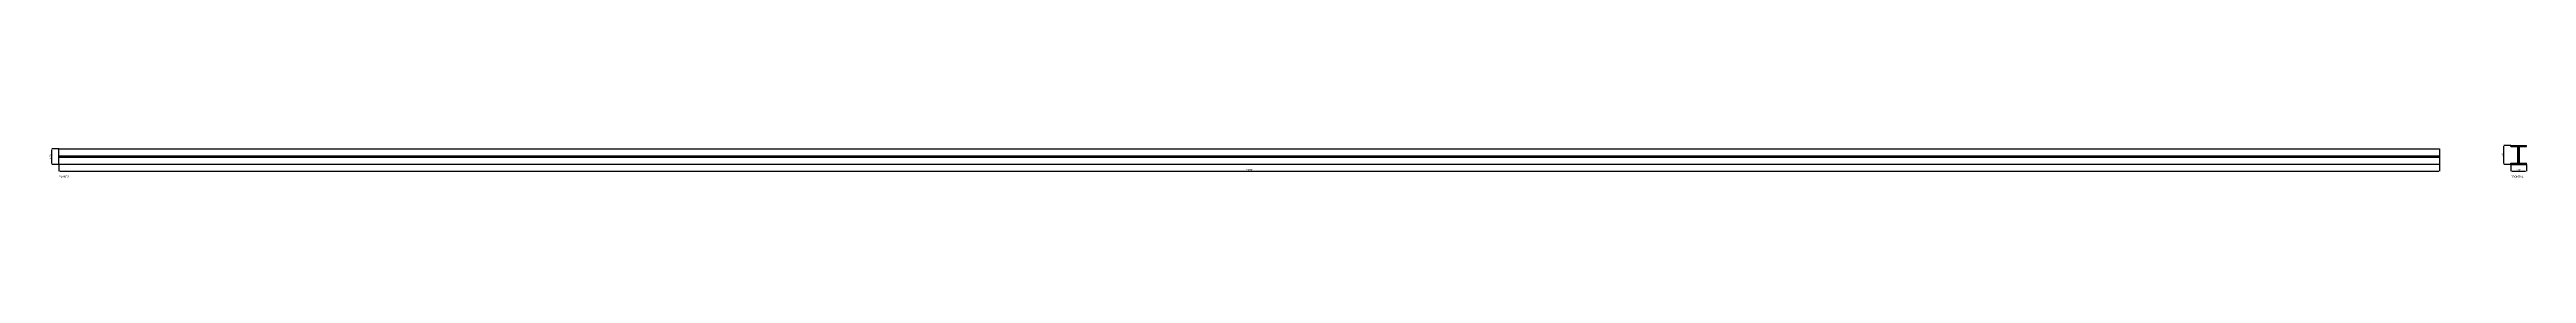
# Model space of a CAD drawing. Header units: millimetres. Extents: x -79 to 41330, y -75911 to 371.
# Drawn here: x 20521 to 41330, y -50343 to -50073 of the extents above; entities that cross this region are included whole.
import ezdxf

# ---------------------------------------------------------------- set-up
doc = ezdxf.new("R2010")
doc.units = ezdxf.units.MM
for name, color, linetype in [('R17_COTAS_P', 1, 'Continuous'), ('R17_PIEZAS_P', 3, 'Continuous'), ('R17_TEXTOS', 7, 'Continuous')]:
    doc.layers.add(name, color=color, linetype=linetype)
doc.dimstyles.get("Standard").update_dxf_attribs({"dimtxt": 2.5, "dimasz": 2.5, "dimexe": 1.25, "dimexo": 0.625, "dimtad": 1, "dimcen": 2.5, "dimazin": 3, "dimtfac": 1, "dimtmove": 0, "dimatfit": 3})

# ---------------------------------------------------------------- blocks, each defined once
blk = doc.blocks.new('_CLOSEDFILLED')
at = {"color": 0, "linetype": 'BYBLOCK'}
blk.add_solid([(-1, 0.2), (0, 0), (-1, -0.2)], dxfattribs=at)
blk = doc.blocks.new('*D251')
for p, q in [((20600, -50233), (20600, -50288)), ((20607, -50288), (40593, -50288)), ((40600, -50233), (40600, -50288))]:
    blk.add_line(p, q)
at = {"layer": 'Defpoints'}
for p in [(20600, -50233), (20600, -50288), (40600, -50233)]:
    blk.add_point(p, dxfattribs=at)
at = {"layer": 'R17_COTAS_P', "xscale": 7, "yscale": 7, "rotation": 180}
blk.add_blockref('_CLOSEDFILLED', (20600, -50288), dxfattribs=at)
at = {"layer": 'R17_COTAS_P', "xscale": 7, "yscale": 7}
blk.add_blockref('_CLOSEDFILLED', (40600, -50288), dxfattribs=at)
at = {"layer": 'R17_COTAS_P', "insert": (30600, -50279), "char_height": 16, "attachment_point": 5}
blk.add_mtext('20000', dxfattribs=at)
blk = doc.blocks.new('*D252')
for p, q in [((20600, -50103), (20540, -50103)), ((20540, -50226), (20540, -50110)), ((20600, -50233), (20540, -50233))]:
    blk.add_line(p, q)
at = {"layer": 'Defpoints'}
for p in [(20600, -50103), (20540, -50233), (20600, -50233)]:
    blk.add_point(p, dxfattribs=at)
at = {"layer": 'R17_COTAS_P', "xscale": 7, "yscale": 7}
for p, rotation in [((20540, -50103), 90), ((20540, -50233), 270)]:
    blk.add_blockref('_CLOSEDFILLED', p, dxfattribs=dict(at, rotation=rotation))
at = {"layer": 'R17_COTAS_P', "insert": (20531, -50168), "char_height": 16, "attachment_point": 5, "rotation": 90}
blk.add_mtext('130', dxfattribs=at)
blk = doc.blocks.new('*D253')
for p, q in [((41200, -50233), (41200, -50288)), ((41207, -50288), (41323, -50288)), ((41330, -50233), (41330, -50288))]:
    blk.add_line(p, q)
at = {"layer": 'Defpoints'}
for p in [(41200, -50233), (41200, -50288), (41330, -50233)]:
    blk.add_point(p, dxfattribs=at)
at = {"layer": 'R17_COTAS_P', "xscale": 7, "yscale": 7, "rotation": 180}
blk.add_blockref('_CLOSEDFILLED', (41200, -50288), dxfattribs=at)
at = {"layer": 'R17_COTAS_P', "xscale": 7, "yscale": 7}
blk.add_blockref('_CLOSEDFILLED', (41330, -50288), dxfattribs=at)
at = {"layer": 'R17_COTAS_P', "insert": (41265, -50279), "char_height": 16, "attachment_point": 5}
blk.add_mtext('130', dxfattribs=at)
blk = doc.blocks.new('*D254')
for p, q in [((41200, -50073), (41140, -50073)), ((41140, -50226), (41140, -50080)), ((41200, -50233), (41140, -50233))]:
    blk.add_line(p, q)
at = {"layer": 'Defpoints'}
for p in [(41200, -50073), (41140, -50233), (41200, -50233)]:
    blk.add_point(p, dxfattribs=at)
at = {"layer": 'R17_COTAS_P', "xscale": 7, "yscale": 7}
for p, rotation in [((41140, -50073), 90), ((41140, -50233), 270)]:
    blk.add_blockref('_CLOSEDFILLED', p, dxfattribs=dict(at, rotation=rotation))
at = {"layer": 'R17_COTAS_P', "insert": (41131, -50153), "char_height": 16, "attachment_point": 5, "rotation": 90}
blk.add_mtext('160', dxfattribs=at)

msp = doc.modelspace()

# ---------------------------------------------------------------- linework, layer by layer
at = {"layer": 'R17_PIEZAS_P'}
for p, q in [((20600, -50167.803), (20600, -50102.803)), ((20600, -50102.803), (40600, -50102.803)), ((40600, -50102.803), (40600, -50167.803)), ((41200, -50072.803), (41265, -50072.803)), ((41200, -50083.303), (41200, -50072.803)), ((41200, -50083.303), (41265, -50083.303)), ((41257.5, -50083.303), (41265, -50083.303)), ((41257.5, -50222.303), (41257.5, -50083.303)), ((41265, -50083.303), (41265, -50072.803)), ((41265, -50072.803), (41330, -50072.803)), ((41265, -50222.303), (41265, -50083.303)), ((41265, -50083.303), (41330, -50083.303)), ((41265, -50083.303), (41272.5, -50083.303)), ((41272.5, -50222.303), (41272.5, -50083.303)), ((41330, -50083.303), (41330, -50072.803)), ((20600, -50167.803), (20600, -50160.303)), ((20600, -50160.303), (40600, -50160.303)), ((20600, -50232.803), (20600, -50167.803)), ((20600, -50167.803), (40600, -50167.803)), ((20600, -50175.303), (20600, -50167.803)), ((40600, -50175.303), (20600, -50175.303)), ((40600, -50232.803), (20600, -50232.803)), ((40600, -50160.303), (40600, -50167.803)), ((40600, -50167.803), (40600, -50232.803)), ((40600, -50167.803), (40600, -50175.303)), ((41200, -50222.303), (41265, -50222.303)), ((41200, -50232.803), (41200, -50222.303)), ((41200, -50232.803), (41265, -50232.803)), ((41257.5, -50222.303), (41265, -50222.303)), ((41265, -50232.803), (41265, -50222.303)), ((41265, -50222.303), (41330, -50222.303)), ((41265, -50222.303), (41272.5, -50222.303)), ((41265, -50232.803), (41330, -50232.803)), ((41330, -50232.803), (41330, -50222.303))]:
    msp.add_line(p, q, dxfattribs=at)

# ---------------------------------------------------------------- texts
at = {"layer": 'R17_TEXTOS'}
for s, p in [('PLANTA', (20600, -50342.803)), ('FRONTAL', (41200, -50342.803))]:
    msp.add_text(s, height=16, dxfattribs=at).set_placement(p)

# ---------------------------------------------------------------- dimensions: what is measured, and where the dimension line sits
at = {"layer": 'R17_COTAS_P'}
for base, p1, p2, picture, middle in [((20540, -50232.803), (20600, -50232.803), (20600, -50102.803), '*D252', (20531.375, -50167.803)), ((41140, -50232.803), (41200, -50232.803), (41200, -50072.803), '*D254', (41131.375, -50152.803))]:
    dim = msp.add_linear_dim(base=base, p1=p1, p2=p2, angle=90, dimstyle='Standard', override={"dimtxt": 16, "dimasz": 7, "dimtad": 1, "dimdec": 2}, dxfattribs=at)
    dim.commit()
    dim.dimension.update_dxf_attribs({"geometry": picture, "text_midpoint": middle})
for base, p1, p2, picture, middle in [((20600, -50287.803), (20600, -50232.803), (40600, -50232.803), '*D251', (30600, -50279.178)), ((41200, -50287.803), (41200, -50232.803), (41330, -50232.803), '*D253', (41265, -50279.178))]:
    dim = msp.add_linear_dim(base=base, p1=p1, p2=p2, dimstyle='Standard', override={"dimtxt": 16, "dimasz": 7, "dimtad": 1, "dimdec": 2}, dxfattribs=at)
    dim.commit()
    dim.dimension.update_dxf_attribs({"geometry": picture, "text_midpoint": middle})

doc.saveas('drawing.dxf')
